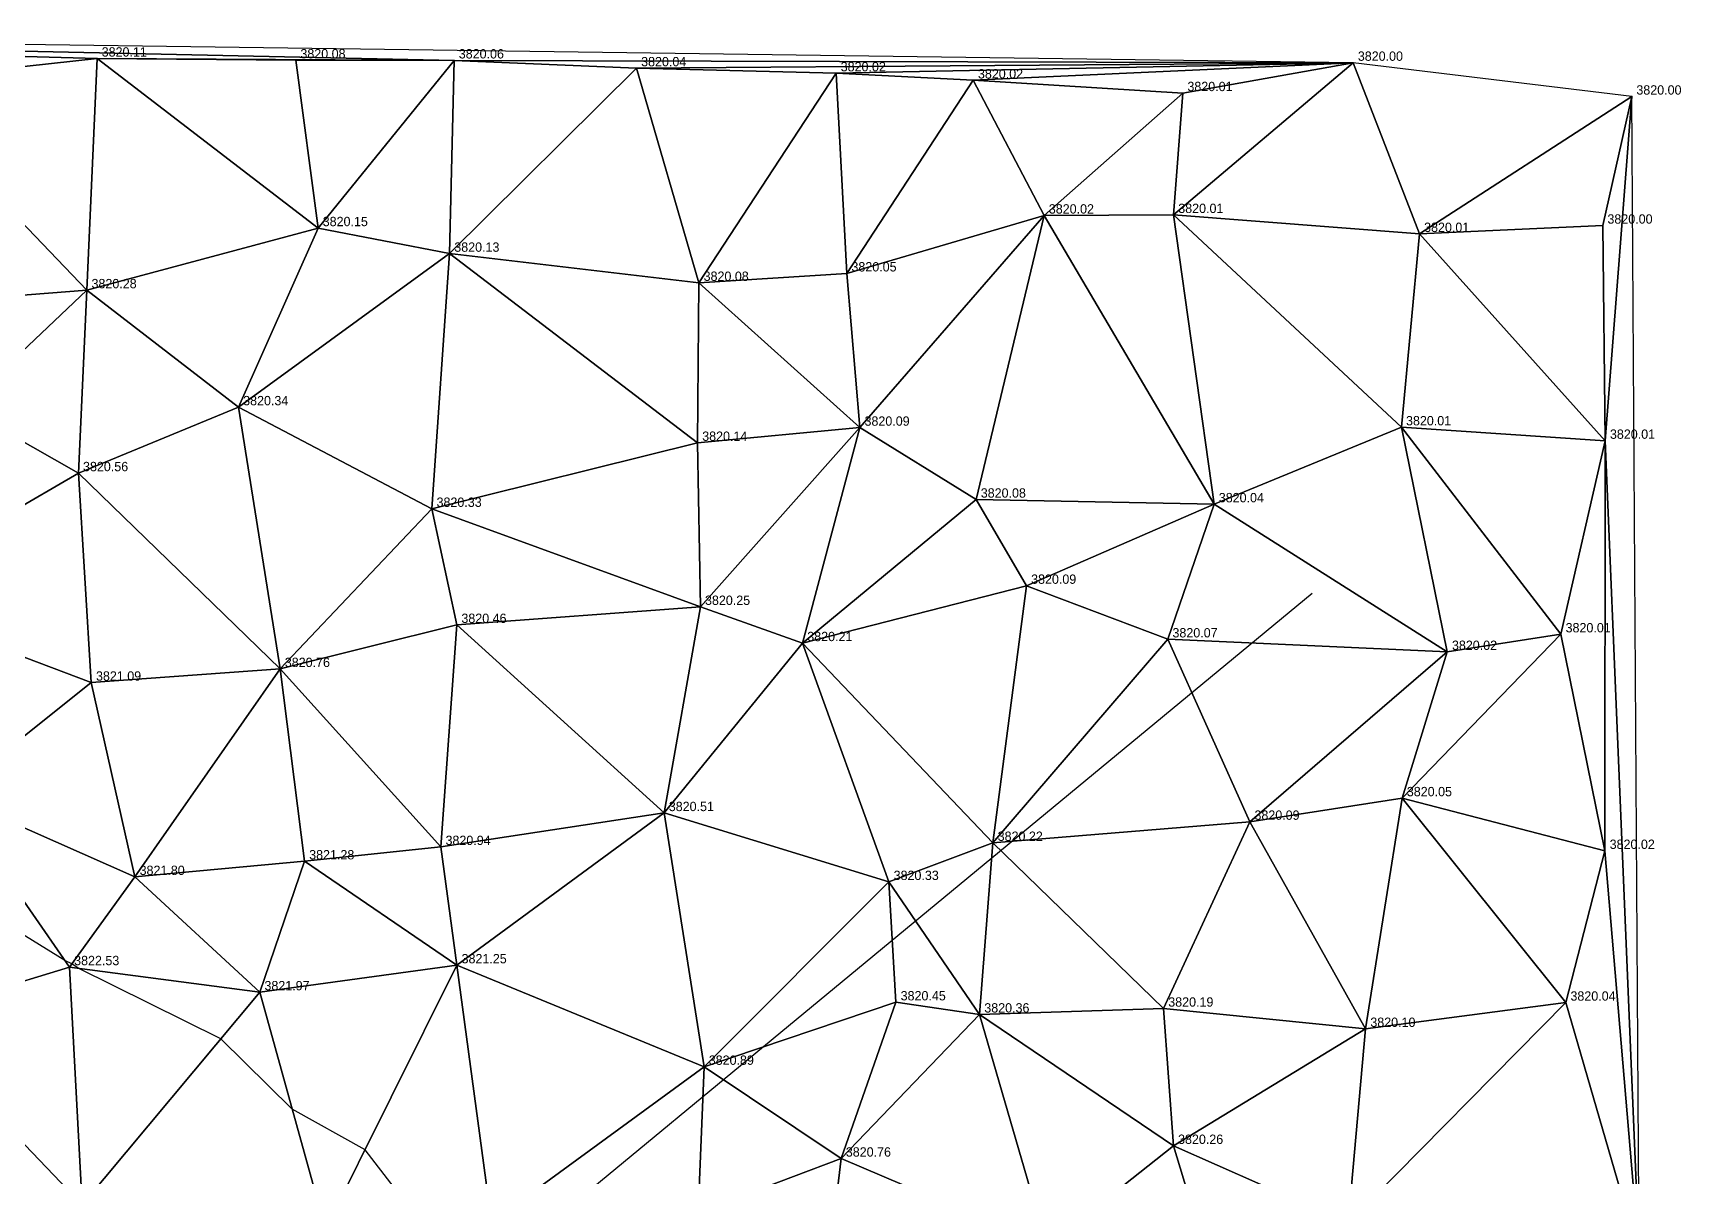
# Model space of a CAD drawing. Header units: metres. Extents: x 389994 to 390511, y 8247994 to 8248506.
# Drawn here: x 390333.5 to 390510, y 8248382.7 to 8248505.1 of the extents above; entities that cross this region are included whole.
import ezdxf

# ---------------------------------------------------------------- set-up
doc = ezdxf.new("R2010")
doc.units = ezdxf.units.M
for name, color, linetype in [('CURVAS_MENORES', 33, 'Continuous'), ('EJE', 1, 'Continuous'), ('PUNTOS', 7, 'Continuous'), ('TIN', 8, 'Continuous')]:
    doc.layers.add(name, color=color, linetype=linetype)

msp = doc.modelspace()

# ---------------------------------------------------------------- linework, layer by layer
at = {"layer": 'CURVAS_MENORES', "elevation": 3822.5}
msp.add_lwpolyline([(390375.31, 8248377.4), (390369.08, 8248385.45), (390361.28, 8248389.81), (390353.62, 8248397.34), (390338.36, 8248404.91), (390337.66, 8248405.37), (390336.93, 8248405.73), (390322.76, 8248414.47)], dxfattribs=at)
at = {"layer": 'EJE'}
msp.add_lwpolyline([(390034.34, 8248044.04), (390250.02, 8248262.95), (390470.51, 8248445.06)], dxfattribs=at)
at = {"layer": 'PUNTOS'}
for p in [(390340.37, 8248502.33, 3820.11), (390361.65, 8248502.14, 3820.08), (390378.61, 8248502.13, 3820.06), (390398.14, 8248501.29, 3820.04), (390419.51, 8248500.75, 3820.02), (390474.89, 8248501.88, 3820), (390434.21, 8248499.99, 3820.02), (390456.64, 8248498.63, 3820.01), (390504.72, 8248498.26, 3820), (390441.8, 8248485.52, 3820.02), (390455.66, 8248485.58, 3820.01), (390364.04, 8248484.17, 3820.15), (390481.99, 8248483.55, 3820.01), (390501.62, 8248484.44, 3820), (390378.13, 8248481.43, 3820.13), (390420.66, 8248479.32, 3820.05), (390339.28, 8248477.52, 3820.28), (390404.83, 8248478.31, 3820.08), (390355.52, 8248464.99, 3820.34), (390422.06, 8248462.8, 3820.09), (390480.05, 8248462.84, 3820.01), (390404.68, 8248461.18, 3820.14), (390501.89, 8248461.4, 3820.01), (390338.37, 8248457.93, 3820.56), (390434.51, 8248455.1, 3820.08), (390460, 8248454.6, 3820.04), (390376.23, 8248454.11, 3820.33), (390439.9, 8248445.87, 3820.09), (390404.98, 8248443.61, 3820.25), (390378.89, 8248441.68, 3820.46), (390497.14, 8248440.67, 3820.01), (390415.93, 8248439.73, 3820.21), (390455.04, 8248440.13, 3820.07), (390484.97, 8248438.79, 3820.02), (390359.98, 8248436.96, 3820.76), (390339.76, 8248435.5, 3821.09), (390480.14, 8248423.12, 3820.05), (390401.1, 8248421.53, 3820.51), (390463.82, 8248420.6, 3820.09), (390377.19, 8248417.9, 3820.94), (390436.32, 8248418.34, 3820.22), (390362.59, 8248416.36, 3821.28), (390501.86, 8248417.48, 3820.02), (390344.43, 8248414.69, 3821.8), (390425.18, 8248414.15, 3820.33), (390378.91, 8248405.23, 3821.25), (390337.42, 8248405.03, 3822.53), (390357.8, 8248402.34, 3821.97), (390425.93, 8248401.26, 3820.45), (390434.89, 8248399.96, 3820.36), (390454.59, 8248400.59, 3820.19), (390497.66, 8248401.23, 3820.04), (390476.23, 8248398.42, 3820.1), (390405.38, 8248394.36, 3820.89), (390455.64, 8248385.89, 3820.26), (390420.06, 8248384.53, 3820.76)]:
    msp.add_point(p, dxfattribs=at)
at = {"layer": 'TIN'}
for points in [[(390340.37, 8248502.33, 3820.11), (390378.61, 8248502.13, 3820.06), (390241.47, 8248505.06, 3820.19)], [(390378.61, 8248502.13, 3820.06), (390474.89, 8248501.88, 3820), (390241.47, 8248505.06, 3820.19)], [(390317.86, 8248499.86, 3820.16), (390340.37, 8248502.33, 3820.11), (390241.47, 8248505.06, 3820.19)], [(390340.37, 8248502.33, 3820.11), (390317.86, 8248499.86, 3820.16), (390339.28, 8248477.52, 3820.28)], [(390364.04, 8248484.17, 3820.15), (390340.37, 8248502.33, 3820.11), (390339.28, 8248477.52, 3820.28)], [(390378.61, 8248502.13, 3820.06), (390340.37, 8248502.33, 3820.11), (390361.65, 8248502.14, 3820.08)], [(390340.37, 8248502.33, 3820.11), (390364.04, 8248484.17, 3820.15), (390361.65, 8248502.14, 3820.08)], [(390364.04, 8248484.17, 3820.15), (390378.61, 8248502.13, 3820.06), (390361.65, 8248502.14, 3820.08)], [(390364.04, 8248484.17, 3820.15), (390378.13, 8248481.43, 3820.13), (390378.61, 8248502.13, 3820.06)], [(390378.13, 8248481.43, 3820.13), (390398.14, 8248501.29, 3820.04), (390378.61, 8248502.13, 3820.06)], [(390398.14, 8248501.29, 3820.04), (390378.13, 8248481.43, 3820.13), (390404.83, 8248478.31, 3820.08)], [(390398.14, 8248501.29, 3820.04), (390474.89, 8248501.88, 3820), (390378.61, 8248502.13, 3820.06)], [(390398.14, 8248501.29, 3820.04), (390419.51, 8248500.75, 3820.02), (390474.89, 8248501.88, 3820)], [(390398.14, 8248501.29, 3820.04), (390404.83, 8248478.31, 3820.08), (390419.51, 8248500.75, 3820.02)], [(390404.83, 8248478.31, 3820.08), (390420.66, 8248479.32, 3820.05), (390419.51, 8248500.75, 3820.02)], [(390419.51, 8248500.75, 3820.02), (390434.21, 8248499.99, 3820.02), (390474.89, 8248501.88, 3820)], [(390420.66, 8248479.32, 3820.05), (390434.21, 8248499.99, 3820.02), (390419.51, 8248500.75, 3820.02)], [(390474.89, 8248501.88, 3820), (390434.21, 8248499.99, 3820.02), (390456.64, 8248498.63, 3820.01)], [(390455.66, 8248485.58, 3820.01), (390474.89, 8248501.88, 3820), (390456.64, 8248498.63, 3820.01)], [(390474.89, 8248501.88, 3820), (390455.66, 8248485.58, 3820.01), (390481.99, 8248483.55, 3820.01)], [(390474.89, 8248501.88, 3820), (390481.99, 8248483.55, 3820.01), (390504.72, 8248498.26, 3820)], [(390317.86, 8248499.86, 3820.16), (390316.91, 8248475.78, 3820.39), (390339.28, 8248477.52, 3820.28)], [(390420.66, 8248479.32, 3820.05), (390441.8, 8248485.52, 3820.02), (390434.21, 8248499.99, 3820.02)], [(390434.21, 8248499.99, 3820.02), (390441.8, 8248485.52, 3820.02), (390456.64, 8248498.63, 3820.01)], [(390441.8, 8248485.52, 3820.02), (390455.66, 8248485.58, 3820.01), (390456.64, 8248498.63, 3820.01)], [(390481.99, 8248483.55, 3820.01), (390501.62, 8248484.44, 3820), (390504.72, 8248498.26, 3820)], [(390501.62, 8248484.44, 3820), (390501.89, 8248461.4, 3820.01), (390504.72, 8248498.26, 3820)], [(390504.72, 8248498.26, 3820), (390501.89, 8248461.4, 3820.01), (390505.51, 8248374.18, 3820.05)], [(390441.8, 8248485.52, 3820.02), (390420.66, 8248479.32, 3820.05), (390422.06, 8248462.8, 3820.09)], [(390434.51, 8248455.1, 3820.08), (390441.8, 8248485.52, 3820.02), (390422.06, 8248462.8, 3820.09)], [(390441.8, 8248485.52, 3820.02), (390434.51, 8248455.1, 3820.08), (390460, 8248454.6, 3820.04)], [(390441.8, 8248485.52, 3820.02), (390460, 8248454.6, 3820.04), (390455.66, 8248485.58, 3820.01)], [(390455.66, 8248485.58, 3820.01), (390480.05, 8248462.84, 3820.01), (390481.99, 8248483.55, 3820.01)], [(390455.66, 8248485.58, 3820.01), (390460, 8248454.6, 3820.04), (390480.05, 8248462.84, 3820.01)], [(390355.52, 8248464.99, 3820.34), (390364.04, 8248484.17, 3820.15), (390339.28, 8248477.52, 3820.28)], [(390355.52, 8248464.99, 3820.34), (390378.13, 8248481.43, 3820.13), (390364.04, 8248484.17, 3820.15)], [(390480.05, 8248462.84, 3820.01), (390501.89, 8248461.4, 3820.01), (390481.99, 8248483.55, 3820.01)], [(390501.89, 8248461.4, 3820.01), (390501.62, 8248484.44, 3820), (390481.99, 8248483.55, 3820.01)], [(390378.13, 8248481.43, 3820.13), (390355.52, 8248464.99, 3820.34), (390376.23, 8248454.11, 3820.33)], [(390404.68, 8248461.18, 3820.14), (390378.13, 8248481.43, 3820.13), (390376.23, 8248454.11, 3820.33)], [(390378.13, 8248481.43, 3820.13), (390404.68, 8248461.18, 3820.14), (390404.83, 8248478.31, 3820.08)], [(390420.66, 8248479.32, 3820.05), (390404.83, 8248478.31, 3820.08), (390422.06, 8248462.8, 3820.09)], [(390316.91, 8248475.78, 3820.39), (390325.99, 8248464.94, 3820.52), (390339.28, 8248477.52, 3820.28)], [(390325.99, 8248464.94, 3820.52), (390338.37, 8248457.93, 3820.56), (390339.28, 8248477.52, 3820.28)], [(390338.37, 8248457.93, 3820.56), (390355.52, 8248464.99, 3820.34), (390339.28, 8248477.52, 3820.28)], [(390404.83, 8248478.31, 3820.08), (390404.68, 8248461.18, 3820.14), (390422.06, 8248462.8, 3820.09)], [(390325.99, 8248464.94, 3820.52), (390315.53, 8248444.63, 3821.11), (390338.37, 8248457.93, 3820.56)], [(390355.52, 8248464.99, 3820.34), (390338.37, 8248457.93, 3820.56), (390359.98, 8248436.96, 3820.76)], [(390376.23, 8248454.11, 3820.33), (390355.52, 8248464.99, 3820.34), (390359.98, 8248436.96, 3820.76)], [(390422.06, 8248462.8, 3820.09), (390404.68, 8248461.18, 3820.14), (390404.98, 8248443.61, 3820.25)], [(390415.93, 8248439.73, 3820.21), (390422.06, 8248462.8, 3820.09), (390404.98, 8248443.61, 3820.25)], [(390415.93, 8248439.73, 3820.21), (390434.51, 8248455.1, 3820.08), (390422.06, 8248462.8, 3820.09)], [(390460, 8248454.6, 3820.04), (390484.97, 8248438.79, 3820.02), (390480.05, 8248462.84, 3820.01)], [(390501.89, 8248461.4, 3820.01), (390480.05, 8248462.84, 3820.01), (390497.14, 8248440.67, 3820.01)], [(390480.05, 8248462.84, 3820.01), (390484.97, 8248438.79, 3820.02), (390497.14, 8248440.67, 3820.01)], [(390404.68, 8248461.18, 3820.14), (390376.23, 8248454.11, 3820.33), (390404.98, 8248443.61, 3820.25)], [(390501.86, 8248417.48, 3820.02), (390501.89, 8248461.4, 3820.01), (390497.14, 8248440.67, 3820.01)], [(390501.89, 8248461.4, 3820.01), (390501.86, 8248417.48, 3820.02), (390505.51, 8248374.18, 3820.05)], [(390315.53, 8248444.63, 3821.11), (390339.76, 8248435.5, 3821.09), (390338.37, 8248457.93, 3820.56)], [(390338.37, 8248457.93, 3820.56), (390339.76, 8248435.5, 3821.09), (390359.98, 8248436.96, 3820.76)], [(390439.9, 8248445.87, 3820.09), (390434.51, 8248455.1, 3820.08), (390415.93, 8248439.73, 3820.21)], [(390434.51, 8248455.1, 3820.08), (390439.9, 8248445.87, 3820.09), (390460, 8248454.6, 3820.04)], [(390460, 8248454.6, 3820.04), (390439.9, 8248445.87, 3820.09), (390455.04, 8248440.13, 3820.07)], [(390484.97, 8248438.79, 3820.02), (390460, 8248454.6, 3820.04), (390455.04, 8248440.13, 3820.07)], [(390378.89, 8248441.68, 3820.46), (390376.23, 8248454.11, 3820.33), (390359.98, 8248436.96, 3820.76)], [(390376.23, 8248454.11, 3820.33), (390378.89, 8248441.68, 3820.46), (390404.98, 8248443.61, 3820.25)], [(390439.9, 8248445.87, 3820.09), (390415.93, 8248439.73, 3820.21), (390436.32, 8248418.34, 3820.22)], [(390439.9, 8248445.87, 3820.09), (390436.32, 8248418.34, 3820.22), (390455.04, 8248440.13, 3820.07)], [(390339.76, 8248435.5, 3821.09), (390315.53, 8248444.63, 3821.11), (390324.66, 8248423.45, 3821.85)], [(390378.89, 8248441.68, 3820.46), (390401.1, 8248421.53, 3820.51), (390404.98, 8248443.61, 3820.25)], [(390401.1, 8248421.53, 3820.51), (390415.93, 8248439.73, 3820.21), (390404.98, 8248443.61, 3820.25)], [(390378.89, 8248441.68, 3820.46), (390359.98, 8248436.96, 3820.76), (390377.19, 8248417.9, 3820.94)], [(390401.1, 8248421.53, 3820.51), (390378.89, 8248441.68, 3820.46), (390377.19, 8248417.9, 3820.94)], [(390480.14, 8248423.12, 3820.05), (390501.86, 8248417.48, 3820.02), (390497.14, 8248440.67, 3820.01)], [(390484.97, 8248438.79, 3820.02), (390480.14, 8248423.12, 3820.05), (390497.14, 8248440.67, 3820.01)], [(390425.18, 8248414.15, 3820.33), (390415.93, 8248439.73, 3820.21), (390401.1, 8248421.53, 3820.51)], [(390415.93, 8248439.73, 3820.21), (390425.18, 8248414.15, 3820.33), (390436.32, 8248418.34, 3820.22)], [(390436.32, 8248418.34, 3820.22), (390463.82, 8248420.6, 3820.09), (390455.04, 8248440.13, 3820.07)], [(390463.82, 8248420.6, 3820.09), (390484.97, 8248438.79, 3820.02), (390455.04, 8248440.13, 3820.07)], [(390480.14, 8248423.12, 3820.05), (390484.97, 8248438.79, 3820.02), (390463.82, 8248420.6, 3820.09)], [(390339.76, 8248435.5, 3821.09), (390344.43, 8248414.69, 3821.8), (390359.98, 8248436.96, 3820.76)], [(390344.43, 8248414.69, 3821.8), (390362.59, 8248416.36, 3821.28), (390359.98, 8248436.96, 3820.76)], [(390359.98, 8248436.96, 3820.76), (390362.59, 8248416.36, 3821.28), (390377.19, 8248417.9, 3820.94)], [(390344.43, 8248414.69, 3821.8), (390339.76, 8248435.5, 3821.09), (390324.66, 8248423.45, 3821.85)], [(390319.62, 8248399.58, 3823.58), (390337.42, 8248405.03, 3822.53), (390324.66, 8248423.45, 3821.85)], [(390337.42, 8248405.03, 3822.53), (390344.43, 8248414.69, 3821.8), (390324.66, 8248423.45, 3821.85)], [(390476.23, 8248398.42, 3820.1), (390480.14, 8248423.12, 3820.05), (390463.82, 8248420.6, 3820.09)], [(390480.14, 8248423.12, 3820.05), (390476.23, 8248398.42, 3820.1), (390497.66, 8248401.23, 3820.04)], [(390501.86, 8248417.48, 3820.02), (390480.14, 8248423.12, 3820.05), (390497.66, 8248401.23, 3820.04)], [(390378.91, 8248405.23, 3821.25), (390401.1, 8248421.53, 3820.51), (390377.19, 8248417.9, 3820.94)], [(390401.1, 8248421.53, 3820.51), (390378.91, 8248405.23, 3821.25), (390405.38, 8248394.36, 3820.89)], [(390425.18, 8248414.15, 3820.33), (390401.1, 8248421.53, 3820.51), (390405.38, 8248394.36, 3820.89)], [(390436.32, 8248418.34, 3820.22), (390454.59, 8248400.59, 3820.19), (390463.82, 8248420.6, 3820.09)], [(390454.59, 8248400.59, 3820.19), (390476.23, 8248398.42, 3820.1), (390463.82, 8248420.6, 3820.09)], [(390362.59, 8248416.36, 3821.28), (390378.91, 8248405.23, 3821.25), (390377.19, 8248417.9, 3820.94)], [(390425.18, 8248414.15, 3820.33), (390434.89, 8248399.96, 3820.36), (390436.32, 8248418.34, 3820.22)], [(390434.89, 8248399.96, 3820.36), (390454.59, 8248400.59, 3820.19), (390436.32, 8248418.34, 3820.22)], [(390362.59, 8248416.36, 3821.28), (390344.43, 8248414.69, 3821.8), (390357.8, 8248402.34, 3821.97)], [(390378.91, 8248405.23, 3821.25), (390362.59, 8248416.36, 3821.28), (390357.8, 8248402.34, 3821.97)], [(390501.86, 8248417.48, 3820.02), (390497.66, 8248401.23, 3820.04), (390505.51, 8248374.18, 3820.05)], [(390344.43, 8248414.69, 3821.8), (390337.42, 8248405.03, 3822.53), (390357.8, 8248402.34, 3821.97)], [(390425.18, 8248414.15, 3820.33), (390405.38, 8248394.36, 3820.89), (390425.93, 8248401.26, 3820.45)], [(390434.89, 8248399.96, 3820.36), (390425.18, 8248414.15, 3820.33), (390425.93, 8248401.26, 3820.45)], [(390378.91, 8248405.23, 3821.25), (390357.8, 8248402.34, 3821.97), (390364.85, 8248376.96, 3823.04)], [(390382.62, 8248377.71, 3822.12), (390378.91, 8248405.23, 3821.25), (390364.85, 8248376.96, 3823.04)], [(390378.91, 8248405.23, 3821.25), (390382.62, 8248377.71, 3822.12), (390405.38, 8248394.36, 3820.89)], [(390337.42, 8248405.03, 3822.53), (390319.62, 8248399.58, 3823.58), (390338.79, 8248379.56, 3824.37)], [(390357.8, 8248402.34, 3821.97), (390337.42, 8248405.03, 3822.53), (390338.79, 8248379.56, 3824.37)], [(390364.85, 8248376.96, 3823.04), (390357.8, 8248402.34, 3821.97), (390338.79, 8248379.56, 3824.37)], [(390405.38, 8248394.36, 3820.89), (390420.06, 8248384.53, 3820.76), (390425.93, 8248401.26, 3820.45)], [(390420.06, 8248384.53, 3820.76), (390434.89, 8248399.96, 3820.36), (390425.93, 8248401.26, 3820.45)], [(390434.89, 8248399.96, 3820.36), (390420.06, 8248384.53, 3820.76), (390442.07, 8248375.13, 3820.49)], [(390454.59, 8248400.59, 3820.19), (390434.89, 8248399.96, 3820.36), (390455.64, 8248385.89, 3820.26)], [(390434.89, 8248399.96, 3820.36), (390442.07, 8248375.13, 3820.49), (390455.64, 8248385.89, 3820.26)], [(390476.23, 8248398.42, 3820.1), (390454.59, 8248400.59, 3820.19), (390455.64, 8248385.89, 3820.26)], [(390497.66, 8248401.23, 3820.04), (390474.35, 8248377.61, 3820.16), (390505.51, 8248374.18, 3820.05)], [(390476.23, 8248398.42, 3820.1), (390474.35, 8248377.61, 3820.16), (390497.66, 8248401.23, 3820.04)], [(390319.62, 8248399.58, 3823.58), (390321.98, 8248377.47, 3825.62), (390338.79, 8248379.56, 3824.37)], [(390474.35, 8248377.61, 3820.16), (390476.23, 8248398.42, 3820.1), (390455.64, 8248385.89, 3820.26)], [(390382.62, 8248377.71, 3822.12), (390404.73, 8248378.73, 3821.27), (390405.38, 8248394.36, 3820.89)], [(390404.73, 8248378.73, 3821.27), (390420.06, 8248384.53, 3820.76), (390405.38, 8248394.36, 3820.89)], [(390455.64, 8248385.89, 3820.26), (390442.07, 8248375.13, 3820.49), (390465.11, 8248354.65, 3820.34)], [(390474.35, 8248377.61, 3820.16), (390455.64, 8248385.89, 3820.26), (390465.11, 8248354.65, 3820.34)], [(390420.06, 8248384.53, 3820.76), (390404.73, 8248378.73, 3821.27), (390417.45, 8248362.64, 3821.25)], [(390442.07, 8248375.13, 3820.49), (390420.06, 8248384.53, 3820.76), (390417.45, 8248362.64, 3821.25)]]:
    msp.add_3dface(points, dxfattribs=at)

# ---------------------------------------------------------------- texts
at = {"layer": 'PUNTOS'}
for s, p in [('3820.11', (390340.87, 8248502.53)), ('3820.08', (390362.15, 8248502.34)), ('3820.06', (390379.11, 8248502.33)), ('3820.04', (390398.64, 8248501.49)), ('3820.00', (390475.39, 8248502.08)), ('3820.02', (390420.01, 8248500.95)), ('3820.02', (390434.71, 8248500.19)), ('3820.01', (390457.14, 8248498.83)), ('3820.00', (390505.22, 8248498.46)), ('3820.02', (390442.3, 8248485.72)), ('3820.01', (390456.16, 8248485.78)), ('3820.15', (390364.54, 8248484.37)), ('3820.01', (390482.49, 8248483.75)), ('3820.00', (390502.12, 8248484.64)), ('3820.13', (390378.63, 8248481.63)), ('3820.08', (390405.33, 8248478.51)), ('3820.05', (390421.16, 8248479.52)), ('3820.28', (390339.78, 8248477.72)), ('3820.34', (390356.02, 8248465.19)), ('3820.09', (390422.56, 8248463)), ('3820.01', (390480.55, 8248463.04)), ('3820.14', (390405.18, 8248461.38)), ('3820.01', (390502.39, 8248461.6)), ('3820.56', (390338.87, 8248458.13)), ('3820.33', (390376.73, 8248454.31)), ('3820.08', (390435.01, 8248455.3)), ('3820.04', (390460.5, 8248454.8)), ('3820.09', (390440.4, 8248446.07)), ('3820.25', (390405.48, 8248443.81)), ('3820.46', (390379.39, 8248441.88)), ('3820.21', (390416.43, 8248439.93)), ('3820.07', (390455.54, 8248440.33)), ('3820.01', (390497.64, 8248440.87)), ('3820.02', (390485.47, 8248438.99)), ('3820.76', (390360.48, 8248437.16)), ('3821.09', (390340.26, 8248435.7)), ('3820.05', (390480.64, 8248423.32)), ('3820.51', (390401.6, 8248421.73)), ('3820.09', (390464.32, 8248420.8)), ('3820.22', (390436.82, 8248418.54)), ('3821.28', (390363.09, 8248416.56)), ('3820.94', (390377.69, 8248418.1)), ('3820.02', (390502.36, 8248417.68)), ('3821.80', (390344.93, 8248414.89)), ('3820.33', (390425.68, 8248414.35)), ('3822.53', (390337.92, 8248405.23)), ('3821.25', (390379.41, 8248405.43)), ('3821.97', (390358.3, 8248402.54)), ('3820.45', (390426.43, 8248401.46)), ('3820.19', (390455.09, 8248400.79)), ('3820.04', (390498.16, 8248401.43)), ('3820.36', (390435.39, 8248400.16)), ('3820.10', (390476.73, 8248398.62)), ('3820.89', (390405.88, 8248394.56)), ('3820.76', (390420.56, 8248384.73)), ('3820.26', (390456.14, 8248386.09))]:
    msp.add_text(s, height=1, dxfattribs=at).set_placement(p)

doc.saveas('drawing.dxf')
